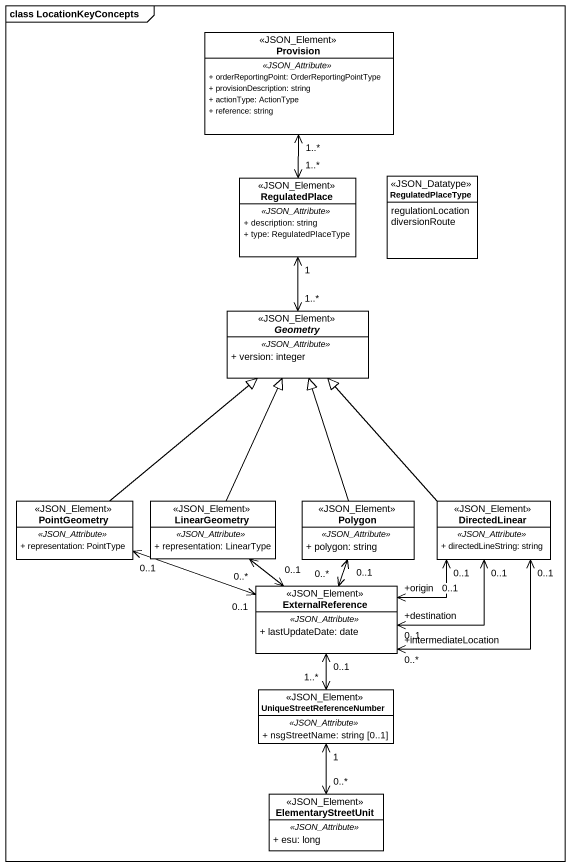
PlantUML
@startuml
mainframe class LocationKeyConcepts
hide circle
hide empty members
skinparam classAttributeIconSize 0
class Provision <<JSON_Element>> {
  .. <<JSON_Attribute>> ..
  + orderReportingPoint: OrderReportingPointType
  + provisionDescription: string
  + actionType: ActionType
  + reference: string
}
class RegulatedPlace <<JSON_Element>> {
  .. <<JSON_Attribute>> ..
  + description: string
  + type: RegulatedPlaceType
}
enum RegulatedPlaceType <<JSON_Datatype>> {
  regulationLocation
  diversionRoute
}
abstract class Geometry <<JSON_Element>> {
  .. <<JSON_Attribute>> ..
  + version: integer
}
class PointGeometry <<JSON_Element>> {
  .. <<JSON_Attribute>> ..
  + representation: PointType
}
class LinearGeometry <<JSON_Element>> {
  .. <<JSON_Attribute>> ..
  + representation: LinearType
}
class Polygon <<JSON_Element>> {
  .. <<JSON_Attribute>> ..
  + polygon: string
}
class DirectedLinear <<JSON_Element>> {
  .. <<JSON_Attribute>> ..
  + directedLineString: string
}
class ExternalReference <<JSON_Element>> {
  .. <<JSON_Attribute>> ..
  + lastUpdateDate: date
}
class UniqueStreetReferenceNumber <<JSON_Element>> {
  .. <<JSON_Attribute>> ..
  + nsgStreetName: string [0..1]
}
class ElementaryStreetUnit <<JSON_Element>> {
  .. <<JSON_Attribute>> ..
  + esu: long
}
Provision "1..*" <--> "1..*" RegulatedPlace
RegulatedPlace "1" <--> "1..*" Geometry
PointGeometry -up-|> Geometry
PointGeometry "0..1" <-right-> "0..1" ExternalReference
LinearGeometry -up-|> Geometry
LinearGeometry "0..1" <--> "0..*" ExternalReference
Polygon -up-|> Geometry
Polygon "0..1" <--> "0..*" ExternalReference
DirectedLinear -up-|> Geometry
DirectedLinear "0..1" <-left-> "+destination\n0..1" ExternalReference
ExternalReference "+intermediateLocation\n0..*" <-right-> "0..1" DirectedLinear
ExternalReference "+origin\n0..1" <-right-> "0..1" DirectedLinear
ExternalReference "0..1" <--> "1..*" UniqueStreetReferenceNumber
UniqueStreetReferenceNumber "1" <--> "0..*" ElementaryStreetUnit
@enduml
